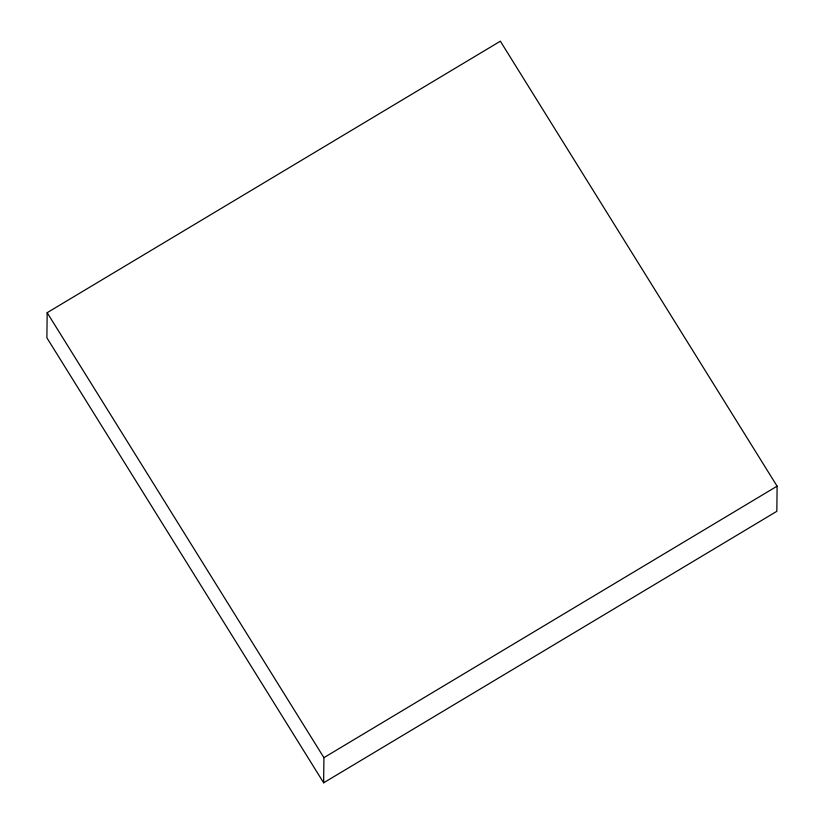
<?xml version="1.0" encoding="UTF-8"?>
<svg xmlns="http://www.w3.org/2000/svg" width="824" height="824" viewBox="0 0 824 824"><rect width="100%" height="100%" fill="white"/><g stroke="black" fill="none" stroke-linecap="round" stroke-linejoin="round"><path stroke-width="1.24" d="M47.164 312.687L46.896 337.83L323.647 782.8L776.836 511.313L777.104 486.17L500.353 41.2L47.164 312.687L323.914 757.658L323.647 782.8M323.914 757.658L777.104 486.17"/></g></svg>
